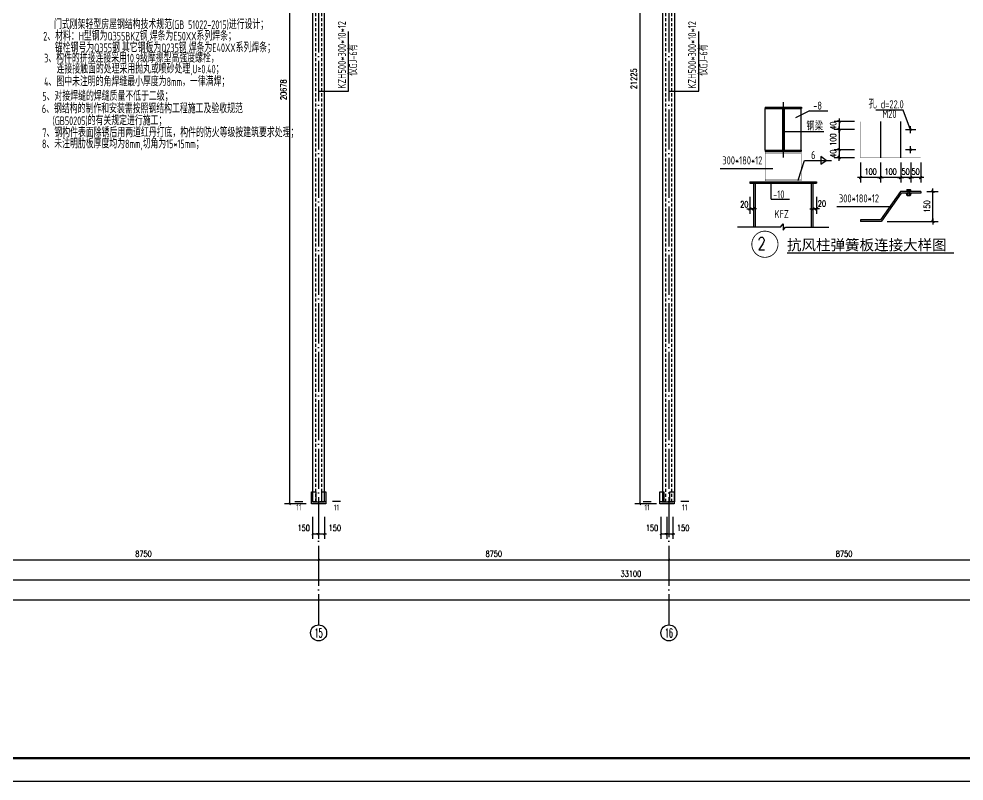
# Model space of a CAD drawing. Extents: x 69728788 to 150676229, y 15322671 to 43663798.
# Drawn here: x 75265483 to 75312705, y 19440011 to 19478064 of the extents above; entities that cross this region are included whole.
import ezdxf
from ezdxf.enums import TextEntityAlignment as Align

# ---------------------------------------------------------------- set-up
doc = ezdxf.new("R2010")
doc.units = 0
doc.header["$LTSCALE"] = 1000
doc.header["$MEASUREMENT"] = 0
for name, pattern in [('4', [5, 1.5, -1, 1.5, -1]), ('6', [8.75, 5, -1.25, 1.25, -1.25]), ('DOTE', [2.42, 2, -0.2, 0.02, -0.2])]:
    doc.linetypes.add(name, pattern=pattern)
doc.layers.get('0').update_dxf_attribs({"linetype": 'CONTINUOUS'})
doc.layers.get('DEFPOINTS').update_dxf_attribs({"linetype": 'CONTINUOUS'})
for name, color, linetype in [('10', 7, 'CONTINUOUS'), ('14', 2, 'CONTINUOUS'), ('AXIS', 3, 'CONTINUOUS'), ('AXIS_TEXT', 7, 'CONTINUOUS'), ('DIM_SYMB', 3, 'CONTINUOUS'), ('DOTE', 251, 'DOTE'), ('PUB_DIM', 3, 'CONTINUOUS'), ('PUB_TEXT', 7, 'CONTINUOUS'), ('PUB_TITLE', 4, 'CONTINUOUS'), ('S1', 2, 'CONTINUOUS'), ('柱子', 3, 'CONTINUOUS'), ('门窗', 3, '4')]:
    doc.layers.add(name, color=color, linetype=linetype)
doc.styles.add('-黑体', font='simhei.ttf')
doc.styles.add('_HZDX', font='atssdeng.shx', dxfattribs={"width": 0.8, "bigfont": 'atssdchn.shx'})
doc.styles.add('COMPLEX', font='COMPLEX')
doc.styles.add('DIM_FONT', font='SIMPLEX.shx', dxfattribs={"width": 0.8})
doc.styles.add('HZS', font='atssdeng.shx', dxfattribs={"width": 0.7, "bigfont": 'atssdchn.shx'})
doc.styles.add('PC_TEXTSTYLE', font='romans.shx', dxfattribs={"width": 0.8, "bigfont": 'hzfs.shx'})
doc.styles.add('PkpmHz', font='Pkpmeng', dxfattribs={"width": 0.7, "bigfont": 'hztxt'})
doc.styles.add('TSSD_Rein', font='atssdeng.shx', dxfattribs={"width": 0.7, "bigfont": 'atssdchn.shx'})
doc.dimstyles.new('AXIS$0', dxfattribs={"dimtxt": 300, "dimasz": 1, "dimexe": 250, "dimexo": 300, "dimgap": 150, "dimtad": 1, "dimdec": 0, "dimzin": 0, "dimdsep": 46, "dimtxsty": 'DIM_FONT', "dimblk": '_DIMX', "dimblk1": '_DIMX', "dimblk2": '_DIMX', "dimsah": 1, "dimcen": 0.09, "dimclrt": 7, "dimadec": 0, "dimazin": 0, "dimtfac": 1, "dimtdec": 0, "dimtix": 1, "dimtmove": 2, "dimatfit": 3, "dimldrblk": '_DIMX', "dimfxl": 1, "dimtolj": 1, "dimtzin": 0, "dimarcsym": 0})
doc.dimstyles.new('DIMN$0', dxfattribs={"dimtxt": 300, "dimasz": 1, "dimexe": 250, "dimexo": 300, "dimgap": 150, "dimtad": 1, "dimdec": 0, "dimdsep": 46, "dimtxsty": 'DIM_FONT', "dimblk": '_DIMX', "dimcen": 2.5, "dimclrt": 7, "dimadec": 0, "dimazin": 0, "dimtfac": 1, "dimtdec": 0, "dimtix": 1, "dimtmove": 2, "dimatfit": 3, "dimldrblk": '_DIMX', "dimfxl": 1, "dimtolj": 1, "dimtzin": 0, "dimarcsym": 0})

# ---------------------------------------------------------------- blocks, each defined once
blk = doc.blocks.new('_AXISO')
blk.add_circle((0, 0), 0.5)
at = {"layer": 'AXIS_TEXT', "style": 'COMPLEX', "width": 1.041667}
blk.add_attdef('A', text='', height=0.56, dxfattribs=at).set_placement((-0.25, -0.28), (0.25, -0.28), align=Align.FIT)
blk = doc.blocks.new('_ArchTick')
at = {"color": 0, "linetype": 'ByBlock', "const_width": 0.4}
blk.add_lwpolyline([(-0.5, -0.5), (0.5, 0.5)], dxfattribs=at)
blk = doc.blocks.new('*D239')
at = {"layer": 'DEFPOINTS', "color": 0}
for p in [(75280129, 19495204, -100), (75279001, 19453849), (75280129, 19453849, -401)]:
    blk.add_point(p, dxfattribs=at)
at = {"layer": 'PUB_DIM', "color": 0, "lineweight": -2}
for p, q in [((75279829, 19495204), (75278751, 19495204)), ((75279001, 19495204), (75279001, 19453849)), ((75279829, 19453849), (75278751, 19453849))]:
    blk.add_line(p, q, dxfattribs=at)
at = {"layer": 'PUB_DIM', "color": 0, "lineweight": -2, "xscale": 100, "yscale": 100, "zscale": 100}
for p, rotation in [((75279001, 19495204), 90), ((75279001, 19453849), 270)]:
    blk.add_blockref('_ArchTick', p, dxfattribs=dict(at, rotation=rotation))
at = {"layer": 'PUB_DIM', "color": 7, "insert": (75278701, 19474526), "char_height": 300, "attachment_point": 5, "rotation": 90, "style": 'DIM_FONT'}
blk.add_mtext('\\A1;20678', dxfattribs=at)
blk = doc.blocks.new('*D240')
at = {"layer": 'DEFPOINTS', "color": 0}
for p in [(75297629, 19496299, 100), (75296501, 19453849), (75297629, 19453849, -401)]:
    blk.add_point(p, dxfattribs=at)
at = {"layer": 'PUB_DIM', "color": 0, "lineweight": -2}
for p, q in [((75297329, 19496299), (75296251, 19496299)), ((75296501, 19496299), (75296501, 19453849)), ((75297329, 19453849), (75296251, 19453849))]:
    blk.add_line(p, q, dxfattribs=at)
at = {"layer": 'PUB_DIM', "color": 0, "lineweight": -2, "xscale": 100, "yscale": 100, "zscale": 100}
for p, rotation in [((75296501, 19496299), 90), ((75296501, 19453849), 270)]:
    blk.add_blockref('_ArchTick', p, dxfattribs=dict(at, rotation=rotation))
at = {"layer": 'PUB_DIM', "color": 7, "insert": (75296201, 19475074), "char_height": 300, "attachment_point": 5, "rotation": 90, "style": 'DIM_FONT'}
blk.add_mtext('\\A1;21225', dxfattribs=at)
blk = doc.blocks.new('*D242')
at = {"layer": 'DEFPOINTS', "color": 0}
for p in [(75262958, 19451510), (75280458, 19451509), (75280458, 19451059)]:
    blk.add_point(p, dxfattribs=at)
at = {"layer": 'PUB_DIM', "color": 0, "lineweight": -2}
for p, q in [((75262958, 19451210), (75262958, 19450810)), ((75262958, 19451060), (75280458, 19451059)), ((75280458, 19451209), (75280458, 19450809))]:
    blk.add_line(p, q, dxfattribs=at)
at = {"layer": 'PUB_DIM', "color": 0, "lineweight": -2, "xscale": 100, "yscale": 100, "zscale": 100}
for p, rotation in [((75262958, 19451060), 179.9995530633639), ((75280458, 19451059), 359.9995530633639)]:
    blk.add_blockref('_ArchTick', p, dxfattribs=dict(at, rotation=rotation))
at = {"layer": 'PUB_DIM', "color": 7, "insert": (75271708, 19451360), "char_height": 300, "attachment_point": 5, "rotation": 359.9996, "style": 'DIM_FONT'}
blk.add_mtext('\\A1;8750', dxfattribs=at)
blk = doc.blocks.new('*D243')
at = {"layer": 'DEFPOINTS', "color": 0}
for p in [(75280458, 19451510, -301), (75297958, 19451509), (75297958, 19451059)]:
    blk.add_point(p, dxfattribs=at)
at = {"layer": 'PUB_DIM', "color": 0, "lineweight": -2}
for p, q in [((75280458, 19451210), (75280458, 19450810)), ((75280458, 19451060), (75297958, 19451059)), ((75297958, 19451209), (75297958, 19450809))]:
    blk.add_line(p, q, dxfattribs=at)
at = {"layer": 'PUB_DIM', "color": 0, "lineweight": -2, "xscale": 100, "yscale": 100, "zscale": 100}
for p, rotation in [((75280458, 19451060), 179.99954313866), ((75297958, 19451059), 359.9995431386599)]:
    blk.add_blockref('_ArchTick', p, dxfattribs=dict(at, rotation=rotation))
at = {"layer": 'PUB_DIM', "color": 7, "insert": (75289208, 19451360), "char_height": 300, "attachment_point": 5, "rotation": 359.9995, "style": 'DIM_FONT'}
blk.add_mtext('\\A1;8750', dxfattribs=at)
blk = doc.blocks.new('*D244')
at = {"layer": 'DEFPOINTS', "color": 0}
for p in [(75297958, 19451509), (75315458, 19451509), (75315458, 19451059)]:
    blk.add_point(p, dxfattribs=at)
at = {"layer": 'PUB_DIM', "color": 0, "lineweight": -2}
for p, q in [((75297958, 19451209), (75297958, 19450809)), ((75297958, 19451059), (75315458, 19451059)), ((75315458, 19451209), (75315458, 19450809))]:
    blk.add_line(p, q, dxfattribs=at)
at = {"layer": 'PUB_DIM', "color": 0, "lineweight": -2, "xscale": 100, "yscale": 100, "zscale": 100, "rotation": 180}
blk.add_blockref('_ArchTick', (75297958, 19451059), dxfattribs=at)
at = {"layer": 'PUB_DIM', "color": 0, "lineweight": -2, "xscale": 100, "yscale": 100, "zscale": 100}
blk.add_blockref('_ArchTick', (75315458, 19451059), dxfattribs=at)
at = {"layer": 'PUB_DIM', "color": 7, "insert": (75306708, 19451359), "char_height": 300, "attachment_point": 5, "style": 'DIM_FONT'}
blk.add_mtext('\\A1;8750', dxfattribs=at)
blk = doc.blocks.new('*D246')
at = {"layer": 'DEFPOINTS', "color": 0}
for p in [(75297858, 19453503), (75298157, 19453503), (75298157, 19452348)]:
    blk.add_point(p, dxfattribs=at)
at = {"layer": 'PUB_DIM', "color": 0, "lineweight": -2}
for p, q in [((75297858, 19453203), (75297858, 19452098)), ((75298157, 19453203), (75298157, 19452098)), ((75297858, 19452348), (75297758, 19452348)), ((75297858, 19452348), (75298157, 19452348)), ((75298157, 19452348), (75298257, 19452348))]:
    blk.add_line(p, q, dxfattribs=at)
at = {"layer": 'PUB_DIM', "color": 0, "lineweight": -2, "xscale": 100, "yscale": 100, "zscale": 100}
blk.add_blockref('_ArchTick', (75297858, 19452348), dxfattribs=at)
at = {"layer": 'PUB_DIM', "color": 0, "lineweight": -2, "xscale": 100, "yscale": 100, "zscale": 100, "rotation": 180}
blk.add_blockref('_ArchTick', (75298157, 19452348), dxfattribs=at)
at = {"layer": 'PUB_DIM', "color": 7, "insert": (75298668, 19452648), "char_height": 300, "attachment_point": 5, "style": 'DIM_FONT'}
blk.add_mtext('\\A1;150', dxfattribs=at)
blk = doc.blocks.new('*D247')
at = {"layer": 'DEFPOINTS', "color": 0}
for p in [(75297557, 19453503), (75297858, 19453503), (75297858, 19452348)]:
    blk.add_point(p, dxfattribs=at)
at = {"layer": 'PUB_DIM', "color": 0, "lineweight": -2}
for p, q in [((75297557, 19453203), (75297557, 19452098)), ((75297858, 19453203), (75297858, 19452098)), ((75297557, 19452348), (75297858, 19452348))]:
    blk.add_line(p, q, dxfattribs=at)
at = {"layer": 'PUB_DIM', "color": 0, "lineweight": -2, "xscale": 100, "yscale": 100, "zscale": 100, "rotation": 180}
blk.add_blockref('_ArchTick', (75297557, 19452348), dxfattribs=at)
at = {"layer": 'PUB_DIM', "color": 0, "lineweight": -2, "xscale": 100, "yscale": 100, "zscale": 100}
blk.add_blockref('_ArchTick', (75297858, 19452348), dxfattribs=at)
at = {"layer": 'PUB_DIM', "color": 7, "insert": (75297112, 19452648), "char_height": 300, "attachment_point": 5, "style": 'DIM_FONT'}
blk.add_mtext('\\A1;150', dxfattribs=at)
blk = doc.blocks.new('*D250')
at = {"layer": 'DEFPOINTS', "color": 0}
for p in [(75280458, 19453503), (75280757, 19453503), (75280757, 19452348)]:
    blk.add_point(p, dxfattribs=at)
at = {"layer": 'PUB_DIM', "color": 0, "lineweight": -2}
for p, q in [((75280458, 19453203), (75280458, 19452098)), ((75280757, 19453203), (75280757, 19452098)), ((75280458, 19452348), (75280358, 19452348)), ((75280458, 19452348), (75280757, 19452348)), ((75280757, 19452348), (75280857, 19452348))]:
    blk.add_line(p, q, dxfattribs=at)
at = {"layer": 'PUB_DIM', "color": 0, "lineweight": -2, "xscale": 100, "yscale": 100, "zscale": 100}
blk.add_blockref('_ArchTick', (75280458, 19452348), dxfattribs=at)
at = {"layer": 'PUB_DIM', "color": 0, "lineweight": -2, "xscale": 100, "yscale": 100, "zscale": 100, "rotation": 180}
blk.add_blockref('_ArchTick', (75280757, 19452348), dxfattribs=at)
at = {"layer": 'PUB_DIM', "color": 7, "insert": (75281268, 19452648), "char_height": 300, "attachment_point": 5, "style": 'DIM_FONT'}
blk.add_mtext('\\A1;150', dxfattribs=at)
blk = doc.blocks.new('*D251')
at = {"layer": 'DEFPOINTS', "color": 0}
for p in [(75280157, 19453503), (75280458, 19453503), (75280458, 19452348)]:
    blk.add_point(p, dxfattribs=at)
at = {"layer": 'PUB_DIM', "color": 0, "lineweight": -2}
for p, q in [((75280157, 19453203), (75280157, 19452098)), ((75280458, 19453203), (75280458, 19452098)), ((75280157, 19452348), (75280458, 19452348))]:
    blk.add_line(p, q, dxfattribs=at)
at = {"layer": 'PUB_DIM', "color": 0, "lineweight": -2, "xscale": 100, "yscale": 100, "zscale": 100, "rotation": 180}
blk.add_blockref('_ArchTick', (75280157, 19452348), dxfattribs=at)
at = {"layer": 'PUB_DIM', "color": 0, "lineweight": -2, "xscale": 100, "yscale": 100, "zscale": 100}
blk.add_blockref('_ArchTick', (75280458, 19452348), dxfattribs=at)
at = {"layer": 'PUB_DIM', "color": 7, "insert": (75279712, 19452648), "char_height": 300, "attachment_point": 5, "style": 'DIM_FONT'}
blk.add_mtext('\\A1;150', dxfattribs=at)
blk = doc.blocks.new('_DIMX')
blk.add_line((-150, 0), (150, 0))
at = {"const_width": 50}
blk.add_lwpolyline([(-70, -70), (70, 70)], dxfattribs=at)
blk = doc.blocks.new('*D13')
at = {"layer": 'AXIS', "color": 3, "lineweight": -2}
for p, q in [((-298667, -105587), (-298667, -106437)), ((-298488, -105587), (-298488, -106437)), ((-298668, -106187), (-298669, -106187)), ((-298667, -106187), (-298488, -106187)), ((-298487, -106187), (-298486, -106187))]:
    blk.add_line(p, q, dxfattribs=at)
at = {"layer": 'DEFPOINTS', "color": 0}
for p in [(-298667, -105287), (-298488, -105287), (-298488, -106187)]:
    blk.add_point(p, dxfattribs=at)
at = {"layer": 'AXIS', "color": 3, "lineweight": -2}
blk.add_blockref('_DIMX', (-298667, -106187), dxfattribs=at)
at = {"layer": 'AXIS', "color": 3, "lineweight": -2, "rotation": 180}
blk.add_blockref('_DIMX', (-298488, -106187), dxfattribs=at)
at = {"layer": 'AXIS', "color": 7, "insert": (-298943, -105960), "char_height": 300, "attachment_point": 5, "style": 'DIM_FONT'}
blk.add_mtext('\\A1;20', dxfattribs=at)
blk = doc.blocks.new('*D14')
at = {"layer": 'AXIS', "color": 3, "lineweight": -2}
for p, q in [((-295518, -105587), (-295518, -106437)), ((-295340, -105587), (-295340, -106437)), ((-295519, -106187), (-295520, -106187)), ((-295340, -106187), (-295518, -106187)), ((-295339, -106187), (-295338, -106187))]:
    blk.add_line(p, q, dxfattribs=at)
at = {"layer": 'DEFPOINTS', "color": 0}
for p in [(-295518, -105287), (-295340, -105287), (-295518, -106187)]:
    blk.add_point(p, dxfattribs=at)
at = {"layer": 'AXIS', "color": 3, "lineweight": -2}
blk.add_blockref('_DIMX', (-295518, -106187), dxfattribs=at)
at = {"layer": 'AXIS', "color": 3, "lineweight": -2, "rotation": 180}
blk.add_blockref('_DIMX', (-295340, -106187), dxfattribs=at)
at = {"layer": 'AXIS', "color": 7, "insert": (-295071, -105925), "char_height": 300, "attachment_point": 5, "style": 'DIM_FONT'}
blk.add_mtext('\\A1;20', dxfattribs=at)
blk = doc.blocks.new('*D15')
at = {"layer": 'AXIS', "color": 3, "lineweight": -2}
for p, q in [((-293435, -103232), (-294461, -103232)), ((-294211, -103231), (-294211, -103230)), ((-294211, -103232), (-294211, -103632)), ((-293435, -103632), (-294461, -103632)), ((-294211, -103633), (-294211, -103634))]:
    blk.add_line(p, q, dxfattribs=at)
at = {"layer": 'DEFPOINTS', "color": 0}
for p in [(-293135, -103232), (-294211, -103632), (-293135, -103632)]:
    blk.add_point(p, dxfattribs=at)
at = {"layer": 'AXIS', "color": 3, "lineweight": -2}
for p, rotation in [((-294211, -103232), 270), ((-294211, -103632), 90)]:
    blk.add_blockref('_DIMX', p, dxfattribs=dict(at, rotation=rotation))
at = {"layer": 'AXIS', "color": 7, "insert": (-294511, -103432), "char_height": 300, "attachment_point": 5, "rotation": 90, "style": 'DIM_FONT'}
blk.add_mtext('\\A1;40', dxfattribs=at)
blk = doc.blocks.new('*D16')
at = {"layer": 'AXIS', "color": 3, "lineweight": -2}
for p, q in [((-293435, -102232), (-294461, -102232)), ((-294211, -102233), (-294211, -103231)), ((-293435, -103232), (-294461, -103232))]:
    blk.add_line(p, q, dxfattribs=at)
at = {"layer": 'DEFPOINTS', "color": 0}
for p in [(-293135, -102232), (-294211, -103232), (-293135, -103232)]:
    blk.add_point(p, dxfattribs=at)
at = {"layer": 'AXIS', "color": 3, "lineweight": -2}
for p, rotation in [((-294211, -102232), 90), ((-294211, -103232), 270)]:
    blk.add_blockref('_DIMX', p, dxfattribs=dict(at, rotation=rotation))
at = {"layer": 'AXIS', "color": 7, "insert": (-294511, -102732), "char_height": 300, "attachment_point": 5, "rotation": 90, "style": 'DIM_FONT'}
blk.add_mtext('\\A1;100', dxfattribs=at)
blk = doc.blocks.new('*D17')
at = {"layer": 'AXIS', "color": 3, "lineweight": -2}
for p, q in [((-293435, -101832), (-294461, -101832)), ((-294211, -101831), (-294211, -101830)), ((-294211, -101832), (-294211, -102232)), ((-293435, -102232), (-294461, -102232)), ((-294211, -102233), (-294211, -102234))]:
    blk.add_line(p, q, dxfattribs=at)
at = {"layer": 'DEFPOINTS', "color": 0}
for p in [(-293135, -101832), (-294211, -102232), (-293135, -102232)]:
    blk.add_point(p, dxfattribs=at)
at = {"layer": 'AXIS', "color": 3, "lineweight": -2}
for p, rotation in [((-294211, -101832), 270), ((-294211, -102232), 90)]:
    blk.add_blockref('_DIMX', p, dxfattribs=dict(at, rotation=rotation))
at = {"layer": 'AXIS', "color": 7, "insert": (-294511, -102032), "char_height": 300, "attachment_point": 5, "rotation": 90, "style": 'DIM_FONT'}
blk.add_mtext('\\A1;40', dxfattribs=at)
blk = doc.blocks.new('*D18')
at = {"layer": 'AXIS', "color": 3, "lineweight": -2}
for p, q in [((-290634, -103879), (-290634, -104877)), ((-290134, -103879), (-290134, -104877)), ((-290635, -104627), (-290636, -104627)), ((-290134, -104627), (-290634, -104627)), ((-290133, -104627), (-290132, -104627))]:
    blk.add_line(p, q, dxfattribs=at)
at = {"layer": 'DEFPOINTS', "color": 0}
for p in [(-290634, -103579), (-290134, -103579), (-290634, -104627)]:
    blk.add_point(p, dxfattribs=at)
at = {"layer": 'AXIS', "color": 3, "lineweight": -2}
blk.add_blockref('_DIMX', (-290634, -104627), dxfattribs=at)
at = {"layer": 'AXIS', "color": 3, "lineweight": -2, "rotation": 180}
blk.add_blockref('_DIMX', (-290134, -104627), dxfattribs=at)
at = {"layer": 'AXIS', "color": 7, "insert": (-290384, -104327), "char_height": 300, "attachment_point": 5, "style": 'DIM_FONT'}
blk.add_mtext('\\A1;50', dxfattribs=at)
blk = doc.blocks.new('*D19')
at = {"layer": 'AXIS', "color": 3, "lineweight": -2}
for p, q in [((-291134, -103879), (-291134, -104877)), ((-290634, -103879), (-290634, -104877)), ((-291135, -104627), (-291136, -104627)), ((-290634, -104627), (-291134, -104627)), ((-290633, -104627), (-290632, -104627))]:
    blk.add_line(p, q, dxfattribs=at)
at = {"layer": 'DEFPOINTS', "color": 0}
for p in [(-291134, -103579), (-290634, -103579), (-291134, -104627)]:
    blk.add_point(p, dxfattribs=at)
at = {"layer": 'AXIS', "color": 3, "lineweight": -2}
blk.add_blockref('_DIMX', (-291134, -104627), dxfattribs=at)
at = {"layer": 'AXIS', "color": 3, "lineweight": -2, "rotation": 180}
blk.add_blockref('_DIMX', (-290634, -104627), dxfattribs=at)
at = {"layer": 'AXIS', "color": 7, "insert": (-290884, -104327), "char_height": 300, "attachment_point": 5, "style": 'DIM_FONT'}
blk.add_mtext('\\A1;50', dxfattribs=at)
blk = doc.blocks.new('*D20')
at = {"layer": 'AXIS', "color": 3, "lineweight": -2}
for p, q in [((-292135, -103879), (-292135, -104877)), ((-291134, -103879), (-291134, -104877)), ((-291135, -104627), (-292134, -104627))]:
    blk.add_line(p, q, dxfattribs=at)
at = {"layer": 'DEFPOINTS', "color": 0}
for p in [(-292135, -103579), (-291134, -103579), (-292135, -104627)]:
    blk.add_point(p, dxfattribs=at)
at = {"layer": 'AXIS', "color": 3, "lineweight": -2, "rotation": 180}
blk.add_blockref('_DIMX', (-292135, -104627), dxfattribs=at)
at = {"layer": 'AXIS', "color": 3, "lineweight": -2}
blk.add_blockref('_DIMX', (-291134, -104627), dxfattribs=at)
at = {"layer": 'AXIS', "color": 7, "insert": (-291635, -104327), "char_height": 300, "attachment_point": 5, "style": 'DIM_FONT'}
blk.add_mtext('\\A1;100', dxfattribs=at)
blk = doc.blocks.new('*D21')
at = {"layer": 'AXIS', "color": 3, "lineweight": -2}
for p, q in [((-293135, -103879), (-293135, -104877)), ((-292135, -103879), (-292135, -104877)), ((-292136, -104627), (-293134, -104627))]:
    blk.add_line(p, q, dxfattribs=at)
at = {"layer": 'DEFPOINTS', "color": 0}
for p in [(-293135, -103579), (-292135, -103579), (-293135, -104627)]:
    blk.add_point(p, dxfattribs=at)
at = {"layer": 'AXIS', "color": 3, "lineweight": -2, "rotation": 180}
blk.add_blockref('_DIMX', (-293135, -104627), dxfattribs=at)
at = {"layer": 'AXIS', "color": 3, "lineweight": -2}
blk.add_blockref('_DIMX', (-292135, -104627), dxfattribs=at)
at = {"layer": 'AXIS', "color": 7, "insert": (-292635, -104327), "char_height": 300, "attachment_point": 5, "style": 'DIM_FONT'}
blk.add_mtext('\\A1;100', dxfattribs=at)
blk = doc.blocks.new('*D2019')
at = {"layer": 'DEFPOINTS', "color": 0}
for p in [(75116958, 19451831), (75329158, 19451831), (75329158, 19449059)]:
    blk.add_point(p, dxfattribs=at)
at = {"layer": 'PUB_DIM', "color": 0, "lineweight": -2}
for p, q in [((75116958, 19451531), (75116958, 19448809)), ((75329158, 19451531), (75329158, 19448809)), ((75116958, 19449059), (75329158, 19449059))]:
    blk.add_line(p, q, dxfattribs=at)
at = {"layer": 'PUB_DIM', "color": 0, "lineweight": -2, "xscale": 100, "yscale": 100, "zscale": 100, "rotation": 180}
blk.add_blockref('_ArchTick', (75116958, 19449059), dxfattribs=at)
at = {"layer": 'PUB_DIM', "color": 0, "lineweight": -2, "xscale": 100, "yscale": 100, "zscale": 100}
blk.add_blockref('_ArchTick', (75329158, 19449059), dxfattribs=at)
at = {"layer": 'PUB_DIM', "color": 7, "insert": (75223058, 19449359), "char_height": 300, "attachment_point": 5, "style": 'DIM_FONT'}
blk.add_mtext('\\A1;106100', dxfattribs=at)
blk = doc.blocks.new('*D2022')
at = {"layer": 'DEFPOINTS', "color": 0}
for p in [(75262958, 19452486), (75329158, 19452486), (75329158, 19450060)]:
    blk.add_point(p, dxfattribs=at)
at = {"layer": 'PUB_DIM', "color": 0, "lineweight": -2}
for p, q in [((75262958, 19452186), (75262958, 19449810)), ((75329158, 19452186), (75329158, 19449810)), ((75262958, 19450060), (75329158, 19450060))]:
    blk.add_line(p, q, dxfattribs=at)
at = {"layer": 'PUB_DIM', "color": 0, "lineweight": -2, "xscale": 100, "yscale": 100, "zscale": 100, "rotation": 180}
blk.add_blockref('_ArchTick', (75262958, 19450060), dxfattribs=at)
at = {"layer": 'PUB_DIM', "color": 0, "lineweight": -2, "xscale": 100, "yscale": 100, "zscale": 100}
blk.add_blockref('_ArchTick', (75329158, 19450060), dxfattribs=at)
at = {"layer": 'PUB_DIM', "color": 7, "insert": (75296058, 19450360), "char_height": 300, "attachment_point": 5, "style": 'DIM_FONT'}
blk.add_mtext('\\A1;33100', dxfattribs=at)
blk = doc.blocks.new('aweaer')
at = {"color": 1, "linetype": '6'}
blk.add_line((-297000.8, -100864.5, 364), (-297000.8, -103615.9, 364), dxfattribs=at)
at = {"color": 2}
for p, q in [((-297900.8, -101101.1, 364), (-296081.4, -101101.1, 364)), ((-297900.8, -101101.1, 364), (-297900.8, -101176.7, 364)), ((-297900.8, -101176.7, 364), (-296081.4, -101176.7, 364)), ((-297044.4, -101176.7, 364), (-297044.4, -103253, 364)), ((-296957.3, -101176.7, 364), (-296957.3, -103253, 364)), ((-296081.4, -101101.1, 364), (-296081.4, -101176.7, 364)), ((-297900.8, -103253, 364), (-296100.8, -103253, 364)), ((-297900.8, -103253, 364), (-297900.8, -103328.6, 364)), ((-297900.8, -103328.6, 364), (-296100.8, -103328.6, 364)), ((-296100.8, -103253, 364), (-296100.8, -103328.6, 364)), ((-298488.3, -104910.6, 364), (-298488.3, -107086.6, 364)), ((-298488.3, -104910.6, 364), (-298488.3, -107004.6, 364)), ((-298402.2, -104910.6, 364), (-298402.2, -107086.6, 364)), ((-298402.2, -104910.6, 364), (-298402.2, -107004.6, 364)), ((-297604.1, -105705.5, 364), (-297604.1, -104876, 364)), ((-295604, -104910.6, 364), (-295604, -107004.6, 364)), ((-295604, -104910.6, 364), (-295604, -107086.6, 364)), ((-295517.9, -104910.6, 364), (-295517.9, -107004.6, 364)), ((-297604.1, -105705.5, 364), (-296686.6, -105705.5, 364)), ((-297132, -107098.8, 364), (-299294, -107098.8, 364)), ((-297132.5, -107098.8, 364), (-297008.2, -106937.3, 364)), ((-297008.2, -106937.3, 364), (-297008.2, -107254, 364)), ((-297006.3, -107257.2, 364), (-296884.5, -107098.8, 364)), ((-296884.5, -107098.8, 364), (-294727.1, -107098.8, 364))]:
    blk.add_line(p, q, dxfattribs=at)
at = {"color": 3}
for p, q in [((-297900.8, -103253, 364), (-297900.8, -101176.7, 364)), ((-296100.8, -103253, 364), (-296100.8, -101176.7, 364))]:
    blk.add_line(p, q, dxfattribs=at)
at = {"color": 4}
for p, q in [((-292134.9, -101832.4, 564), (-292134.9, -103632.4, 564)), ((-291134.5, -101832.4, 564), (-291134.5, -103632.4, 564)), ((-291134.5, -105315, 564), (-292134.9, -106729, 564)), ((-291102.3, -105409.1, 564), (-292088.6, -106806.9, 564)), ((-290134.5, -105315, 564), (-291134.5, -105315, 564)), ((-290134.5, -105401, 564), (-291084.5, -105401, 564)), ((-290134.5, -105315, 564), (-290134.5, -105401, 564)), ((-292134.9, -106729, 564), (-293134.9, -106729, 564)), ((-293134.9, -106729, 564), (-293134.9, -106815, 564)), ((-292106.4, -106815, 564), (-293134.9, -106815, 564)), ((-292106.4, -106815, 564), (-292088.6, -106806.9, 564))]:
    blk.add_line(p, q, dxfattribs=at)
for p, q in [((-296249.9, -104750.6, 364), (-295934.1, -103763.5, 364)), ((-295934.1, -103763.5, 364), (-294592.8, -103763.5, 364)), ((-295127.6, -103565.7, 364), (-295127.6, -103960.7, 364)), ((-294851.7, -103764, 364), (-295127.6, -103565.7, 364)), ((-295127.6, -103960.7, 364), (-294851.7, -103764, 364)), ((-297528.4, -104185, 364), (-300156.4, -104185, 364)), ((-298666.7, -104828.6, 364), (-295339.6, -104828.6, 364)), ((-298666.7, -104828.6, 364), (-298666.7, -104910.6, 364)), ((-295339.6, -104828.6, 364), (-295339.6, -104910.6, 364)), ((-298666.7, -104910.6, 364), (-295339.6, -104910.6, 364)), ((-291102.3, -105409.1, 564), (-291084.5, -105401, 564)), ((-291575.7, -106083.9, 564), (-294323.8, -106083.9, 564))]:
    blk.add_line(p, q)
at = {"color": 1}
for p, q in [((-290829.6, -105228.5, 564), (-290813.6, -105212.5, 564)), ((-290829.6, -105228.5, 564), (-290829.6, -105292.5, 564)), ((-290813.6, -105212.5, 564), (-290653.6, -105212.5, 564)), ((-290781.6, -105292.5, 564), (-290781.3, -105528.2, 564)), ((-290685.6, -105292.5, 564), (-290685.3, -105528.2, 564)), ((-290637.6, -105228.5, 564), (-290653.6, -105212.5, 564)), ((-290637.6, -105228.5, 564), (-290637.6, -105292.5, 564)), ((-290829.6, -105448.1, 564), (-290815, -105433.6, 564)), ((-290829.6, -105448.1, 564), (-290829.6, -105500.1, 564)), ((-290829.6, -105500.1, 564), (-290829.6, -105448.1, 564)), ((-290829.6, -105500.1, 564), (-290813.6, -105516.1, 564)), ((-290813.6, -105516.1, 564), (-290781.6, -105516.1, 564)), ((-290685.3, -105528.2, 564), (-290781.3, -105528.2, 564)), ((-290685.6, -105516.1, 564), (-290653.6, -105516.1, 564)), ((-290637.6, -105500.1, 564), (-290653.6, -105516.1, 564)), ((-290637.6, -105448.1, 564), (-290652.1, -105433.6, 564)), ((-290637.6, -105448.1, 564), (-290637.6, -105500.1, 564)), ((-290637.6, -105500.1, 564), (-290637.6, -105448.1, 564))]:
    blk.add_line(p, q, dxfattribs=at)
at = {"color": 4, "const_width": 14, "elevation": 564}
blk.add_lwpolyline([(-290134.5, -101832.4), (-293134.9, -101832.4), (-293134.9, -103632.4), (-290134.5, -103632.4)], close=True, dxfattribs=at)
at = {"color": 4, "const_width": 14, "elevation": 364}
for points in [[(-297900.8, -103355.7), (-296100.8, -103355.7)], [(-297900.8, -103355.7), (-297900.8, -104791.6)], [(-297900.8, -103408.1), (-296100.8, -103408.1)], [(-296100.8, -103355.7), (-296100.8, -104791.6)], [(-297900.8, -104739.2), (-296100.8, -104739.2)], [(-297900.8, -104791.6), (-296100.8, -104791.6)]]:
    blk.add_lwpolyline(points, dxfattribs=at)
at = {"color": 1, "elevation": 564}
for points in [[(-290781.6, -105307.1), (-290844.7, -105307.1), (-290844.7, -105292.5), (-290621.4, -105292.5), (-290621.4, -105307.1), (-290685.6, -105307.1)], [(-290781.6, -105433.6), (-290844.6, -105433.6), (-290844.6, -105419.1), (-290781.6, -105419.1)], [(-290685.6, -105419.1), (-290621.3, -105419.1), (-290621.3, -105433.6), (-290685.6, -105433.6)]]:
    blk.add_lwpolyline(points, dxfattribs=at)
at = {"layer": '10', "color": 253}
for p, q in [((-290376.4, -102232.4, 564), (-290892.5, -102232.4, 564)), ((-290634.5, -102404.4, 564), (-290634.5, -102060.4, 564)), ((-290376.4, -103232.4, 564), (-290892.5, -103232.4, 564)), ((-290634.5, -103404.4, 564), (-290634.5, -103060.4, 564))]:
    blk.add_line(p, q, dxfattribs=at)
at = {"layer": '10', "const_width": 42, "elevation": 728}
blk.add_lwpolyline([(-297263.1, -107952.6, 1), (-298569.8, -107952.6, 1), (-297263.1, -107952.6, 1)], format="xyb", close=True, dxfattribs=at)
at = {"layer": '10'}
for points in [[(-290522.7, -102232.4, 564), (-290634.5, -102146.4, 564), (-290634.5, -102318.4, 564), (-290746.3, -102232.4, 564)], [(-290522.7, -103232.4, 564), (-290634.5, -103146.4, 564), (-290634.5, -103318.4, 564), (-290746.3, -103232.4, 564)]]:
    blk.add_solid(points, dxfattribs=at)
at = {"layer": 'AXIS', "linetype": 'ByBlock'}
for p, q in [((-295688.1, -101292, 364), (-296385.3, -101633, 364)), ((-295688.1, -101292, 364), (-294770.5, -101292, 364)), ((-291002.1, -101256.3, 564), (-292379, -101256.3, 564)), ((-290634.5, -102232.4, 564), (-291002.1, -101256.3, 564)), ((-297037.6, -102326.7, 364), (-294968.7, -102326.7, 364))]:
    blk.add_line(p, q, dxfattribs=at)
at = {"layer": 'AXIS'}
blk.add_line((-295517.9, -104910.6, 364), (-295517.9, -107086.6, 364), dxfattribs=at)
at = {"layer": 'DIM_SYMB', "const_width": 70, "elevation": -800}
blk.add_lwpolyline([(-296813.6, -108391.8), (-288465.6, -108391.8)], dxfattribs=at)
at = {"layer": '10', "style": 'PC_TEXTSTYLE', "width": 0.79899}
blk.add_text('2', height=622.2, dxfattribs=at).set_placement((-298281.4, -108228, 728), (-297878.9, -108228, 728), align=Align.FIT)
at = {"layer": 'AXIS', "linetype": 'ByBlock', "style": 'TSSD_Rein', "width": 0.8}
for s, p in [('-8', (-295503.8, -101232, 666)), ('孔 d=22.0', (-292740.6, -101165.7, 866)), ('M20', (-292053.9, -101652.4, 866)), ('钢梁', (-295843.7, -102266.5, 666)), ('6', (-295608.6, -103698.8, 364)), ('300*180*12', (-300043.4, -103965.1, 364)), ('-10', (-297506.3, -105664.9, 666)), ('300*180*12', (-294218.1, -105864, 564)), ('KFZ', (-297436.8, -106646.5, 666))]:
    blk.add_text(s, height=400, dxfattribs=at).set_placement(p)
at = {"layer": 'PUB_TEXT', "style": '-黑体'}
blk.add_text('抗风柱弹簧板连接大样图', height=531.646, dxfattribs=at).set_placement((-296813.6, -108251.8, -36))
at = {"color": 4}
blk.add_linear_dim(base=(-289518.8, -105315, 564), p1=(-292106.4, -106815, 564), p2=(-290134.5, -105315, 564), angle=90, text='150', dimstyle='DIMN$0', override={"dimzin": 0, "dimblk1": '_DIMX', "dimblk2": '_DIMX', "dimsah": 1, "dimcen": 0.09, "dimclrd": 3, "dimclre": 3}, dxfattribs=at).render()
at = {"layer": 'AXIS'}
for base, p1, p2, angle, text, picture, middle in [((-294210.8, -102232.4, 564), (-293134.9, -101832.4, 564), (-293134.9, -102232.4, 564), 90, '40', '*D17', (-294510.8, -102032.4, 564)), ((-294210.8, -103232.4, 564), (-293134.9, -102232.4, 564), (-293134.9, -103232.4, 564), 90, '100', '*D16', (-294510.8, -102732.4, 564)), ((-294210.8, -103632.4, 564), (-293134.9, -103232.4, 564), (-293134.9, -103632.4, 564), 90, '40', '*D15', (-294510.8, -103432.4, 564)), ((-293134.9, -104627.1, 564), (-292134.9, -103578.9, 564), (-293134.9, -103578.9, 564), 180, '100', '*D21', (-292634.9, -104327.1, 564)), ((-292134.9, -104627.1, 564), (-291134.5, -103578.9, 564), (-292134.9, -103578.9, 564), 180, '100', '*D20', (-291634.7, -104327.1, 564)), ((-291134.5, -104627.1, 564), (-290634.5, -103578.9, 564), (-291134.5, -103578.9, 564), 180, '50', '*D19', (-290884.5, -104327.1, 564)), ((-290634.5, -104627.1, 564), (-290134.5, -103578.9, 564), (-290634.5, -103578.9, 564), 180, '50', '*D18', (-290384.5, -104327.1, 564))]:
    dim = blk.add_linear_dim(base=base, p1=p1, p2=p2, angle=angle, text=text, dimstyle='DIMN$0', override={"dimzin": 0, "dimblk1": '_DIMX', "dimblk2": '_DIMX', "dimsah": 1, "dimcen": 0.09, "dimclrd": 3, "dimclre": 3}, dxfattribs=at)
    dim.commit()
    dim.dimension.update_dxf_attribs({"geometry": picture, "text_midpoint": middle})
dim = blk.add_linear_dim(base=(-298488.3, -106187.3, 364), p1=(-298666.7, -105287, 364), p2=(-298488.3, -105287, 364), text='20', dimstyle='DIMN$0', override={"dimzin": 0, "dimblk1": '_DIMX', "dimblk2": '_DIMX', "dimsah": 1, "dimcen": 0.09, "dimclrd": 3, "dimclre": 3}, dxfattribs=at)
dim.commit()
dim.dimension.update_dxf_attribs({"geometry": '*D13', "text_midpoint": (-298942.5, -105959.7, 364), "dimtype": 160})
dim = blk.add_linear_dim(base=(-295517.9, -106187.3, 364), p1=(-295339.6, -105287, 364), p2=(-295517.9, -105287, 364), angle=180, text='20', dimstyle='DIMN$0', override={"dimzin": 0, "dimblk1": '_DIMX', "dimblk2": '_DIMX', "dimsah": 1, "dimcen": 0.09, "dimclrd": 3, "dimclre": 3}, dxfattribs=at)
dim.commit()
dim.dimension.update_dxf_attribs({"geometry": '*D14', "text_midpoint": (-295071.3, -105925.2, 364), "dimtype": 160})

msp = doc.modelspace()

# ---------------------------------------------------------------- linework, layer by layer
at = {"layer": '10', "ltscale": 100}
for p, q in [((75279269.4, 19453972.2, -300.8), (75279669.4, 19453972.2, -300.8)), ((75281545.6, 19453972.2, -300.8), (75281145.6, 19453972.2, -300.8)), ((75296669.4, 19453972.2, -300.8), (75297069.4, 19453972.2, -300.8)), ((75298945.6, 19453972.2, -300.8), (75298545.6, 19453972.2, -300.8))]:
    msp.add_line(p, q, dxfattribs=at)
at = {"layer": '14'}
for p, q in [((75280099.4, 19453948.6, -300.8), (75280099.4, 19454448.6, -300.8)), ((75280099.4, 19454448.6, -300.8), (75280309.4, 19454448.6, -300.8)), ((75280309.4, 19454448.6, -300.8), (75280309.4, 19453948.6, -300.8)), ((75280609.4, 19453948.6, -300.8), (75280609.4, 19454448.6, -300.8)), ((75280609.4, 19454448.6, -300.8), (75280815.4, 19454448.6, -300.8)), ((75280815.4, 19454448.6, -300.8), (75280815.4, 19453948.6, -300.8)), ((75297499.4, 19453948.6, -300.8), (75297499.4, 19454448.6, -300.8)), ((75297499.4, 19454448.6, -300.8), (75297709.4, 19454448.6, -300.8)), ((75297709.4, 19454448.6, -300.8), (75297709.4, 19453948.6, -300.8)), ((75298009.4, 19453948.6, -300.8), (75298009.4, 19454448.6, -300.8)), ((75298009.4, 19454448.6, -300.8), (75298215.4, 19454448.6, -300.8)), ((75298215.4, 19454448.6, -300.8), (75298215.4, 19453948.6, -300.8)), ((75280099.4, 19453848.6, -300.8), (75280099.4, 19453948.6, -300.8)), ((75280359.4, 19453948.6, -300.8), (75280099.4, 19453948.6, -300.8)), ((75280815.4, 19453848.6, -300.8), (75280099.4, 19453848.6, -300.8)), ((75280159.4, 19453948.6, -300.8), (75280755.6, 19453948.6, -300.8)), ((75280815.4, 19453948.6, -300.8), (75280509.4, 19453948.6, -300.8)), ((75280815.4, 19453948.6, -300.8), (75280815.4, 19453848.6, -300.8)), ((75297499.4, 19453848.6, -300.8), (75297499.4, 19453948.6, -300.8)), ((75297759.4, 19453948.6, -300.8), (75297499.4, 19453948.6, -300.8)), ((75298215.4, 19453848.6, -300.8), (75297499.4, 19453848.6, -300.8)), ((75297599.4, 19453948.6, -300.8), (75298155.6, 19453948.6, -300.8)), ((75298215.4, 19453948.6, -300.8), (75297909.4, 19453948.6, -300.8)), ((75298215.4, 19453948.6, -300.8), (75298215.4, 19453848.6, -300.8))]:
    msp.add_line(p, q, dxfattribs=at)
at = {"layer": 'AXIS', "linetype": 'ByBlock'}
for p, q in [((75281955.5, 19474458.4, -246.9), (75281955.5, 19477437.4, -246.9)), ((75299455.5, 19474458.4, -246.9), (75299455.5, 19477437.4, -246.9)), ((75280508.4, 19474458.4, -246.9), (75281955.5, 19474458.4, -246.9)), ((75298008.4, 19474458.4, -246.9), (75299455.5, 19474458.4, -246.9))]:
    msp.add_line(p, q, dxfattribs=at)
at = {"layer": 'DOTE'}
for p, q in [((75280457.5, 19502584.6), (75280457.5, 19447809.2)), ((75297957.5, 19502584.6), (75297957.5, 19447809.2))]:
    msp.add_line(p, q, dxfattribs=at)
at = {"layer": 'PUB_TITLE'}
msp.add_lwpolyline([(75107584.3, 19440010.9), (75349314.3, 19440010.9), (75349314.3, 19508320.9), (75107584.3, 19508320.9)], close=True, dxfattribs=at)
at = {"layer": 'PUB_TITLE', "const_width": 115}
msp.add_lwpolyline([(75110459.3, 19441160.9), (75348164.3, 19441160.9), (75348164.3, 19507170.9), (75110459.3, 19507170.9)], close=True, dxfattribs=at)
at = {"layer": '柱子'}
for p, q in [((75297659.4, 19453948.6, -300.8), (75297659.4, 19496299.3)), ((75298255.6, 19453948.6, -100.3), (75298255.6, 19496299.3, 200.5)), ((75280159.4, 19453948.6, -300.8), (75280159.4, 19495204.3, -200.5)), ((75280755.6, 19453948.6, -100.3), (75280755.6, 19495204.3))]:
    msp.add_line(p, q, dxfattribs=at)
at = {"layer": '门窗', "ltscale": 0.1}
for p, q in [((75297809.4, 19453948.6, -300.8), (75297809.4, 19496299.3)), ((75298109.4, 19453948.6, -300.8), (75298109.4, 19496299.3)), ((75280309.4, 19453948.6, -300.8), (75280309.4, 19495204.3, -200.5)), ((75280609.4, 19453948.6, -300.8), (75280609.4, 19495204.3, -200.5))]:
    msp.add_line(p, q, dxfattribs=at)

# ---------------------------------------------------------------- block references
at = {"layer": 'AXIS', "ltscale": 1000}
ref = msp.add_blockref('_AXISO', (75280457.5, 19447409.2), dxfattribs=dict(at, xscale=800, yscale=800, zscale=800))
ref.add_attrib('A', '15', dxfattribs={"layer": 'AXIS_TEXT', "height": 448, "style": 'COMPLEX', "width": 0.646552}).set_placement((75280257.5, 19447185.2), (75280657.5, 19447185.2), align=Align.FIT)
ref = msp.add_blockref('_AXISO', (75297957.5, 19447409.2), dxfattribs=dict(at, xscale=800, yscale=800, zscale=800))
ref.add_attrib('A', '16', dxfattribs={"layer": 'AXIS_TEXT', "height": 448, "style": 'COMPLEX', "width": 0.646552}).set_placement((75297757.5, 19447185.2), (75298157.5, 19447185.2), align=Align.FIT)
at = {"layer": 'PUB_TEXT'}
msp.add_blockref('aweaer', (75600669.6, 19574766.5, -364), dxfattribs=at)

# ---------------------------------------------------------------- texts
at = {"layer": '10', "style": 'PkpmHz', "width": 0.77}
for p in [(75279469.4, 19453672.2, -300.8), (75281345.6, 19453672.2, -300.8), (75296869.4, 19453672.2, -300.8), (75298745.6, 19453672.2, -300.8)]:
    msp.add_text('11', height=300, dxfattribs=at).set_placement(p, align=Align.MIDDLE_CENTER)
at = {"layer": 'AXIS', "linetype": 'ByBlock', "style": 'TSSD_Rein', "width": 0.8}
for p in [(75281818.5, 19474579.9, 55.1), (75299318.5, 19474579.9, 55.1)]:
    msp.add_text('KZH500*300*10*12', height=400, rotation=90, dxfattribs=at).set_placement(p)
at = {"layer": 'PUB_TEXT', "style": '_HZDX', "width": 0.7}
for p in [(75282382.4, 19475231.2, 121.1), (75299882.4, 19475231.2, 121.1)]:
    msp.add_text('仅GJ-6有', height=400, rotation=90, dxfattribs=at).set_placement(p)
at = {"layer": 'S1', "style": 'HZS', "width": 0.7}
for s, p in [('门式刚架轻型房屋钢结构技术规范(GB 51022-2015)进行设计；', (75267237.6, 19477560)), ('2、材料：H型钢为Q355BKZ钢,焊条为E50XX系列焊条；', (75266700.4, 19476986.3)), ('锚栓钢号为Q355钢,其它钢板为Q235钢,焊条为E40XX系列焊条；', (75267278.4, 19476407)), ('3、构件的拼接连接采用10.9级摩擦型高强度螺栓，', (75266743.8, 19475891.2)), ('  连接接触面的处理采用抛丸或喷砂处理,U≥0.40；', (75266989.8, 19475342.2)), ('4、图中未注明的角焊缝最小厚度为8mm，一律满焊；', (75266741.7, 19474709.8)), ('5、对接焊缝的焊缝质量不低于二级；', (75266655.3, 19473982.7)), ('6、钢结构的制作和安装需按照钢结构工程施工及验收规范', (75266630.9, 19473359.8)), ('  (GB50205)的有关规定进行施工；', (75266794.3, 19472761.3)), ('7、钢构件表面除锈后用两道红丹打底，构件的防火等级按建筑要求处理；', (75266655.8, 19472164.6)), ('8、未注明肋板厚度均为8mm,切角为15*15mm；', (75266634.1, 19471609.1))]:
    msp.add_text(s, height=432, dxfattribs=at).set_placement(p)

# ---------------------------------------------------------------- dimensions: what is measured, and where the dimension line sits
at = {"layer": 'PUB_DIM'}
for base, p1, p2, picture, middle in [((75296500.8, 19453848.6, 100.3), (75297629.4, 19496299.3, 200.5), (75297629.4, 19453848.6, -300.8), '*D240', (75296200.8, 19475074, 100.3)), ((75279000.8, 19453848.6, 100.3), (75280129.4, 19495204.3), (75280129.4, 19453848.6, -300.8), '*D239', (75278700.8, 19474526.5, 100.3))]:
    dim = msp.add_linear_dim(base=base, p1=p1, p2=p2, angle=90, dimstyle='AXIS$0', override={"dimasz": 100, "dimlfac": 0.5, "dimblk1": 'ArchTick', "dimblk2": 'ArchTick', "dimcen": 0, "dimtfac": 1.5}, dxfattribs=at)
    dim.commit()
    dim.dimension.update_dxf_attribs({"geometry": picture, "text_midpoint": middle})
for base, p1, p2, picture, middle in [((75280457.5, 19452348.5, -200.5), (75280157.3, 19453503.3, -200.5), (75280457.5, 19453503.3, -200.5), '*D251', (75279712.1, 19452648.5, -200.5)), ((75280757.3, 19452348.5, -200.5), (75280457.5, 19453503.3, -200.5), (75280757.3, 19453503.4, -200.5), '*D250', (75281267.8, 19452648.5, -200.5)), ((75297857.5, 19452348.5, -200.5), (75297557.3, 19453503.3, -200.5), (75297857.5, 19453503.3, -200.5), '*D247', (75297112.1, 19452648.5, -200.5)), ((75298157.3, 19452348.5, -200.5), (75297857.5, 19453503.3, -200.5), (75298157.3, 19453503.4, -200.5), '*D246', (75298667.8, 19452648.5, -200.5))]:
    dim = msp.add_linear_dim(base=base, p1=p1, p2=p2, dimstyle='AXIS$0', override={"dimasz": 100, "dimlfac": 0.5, "dimblk1": 'ArchTick', "dimblk2": 'ArchTick', "dimcen": 0, "dimtfac": 1.5}, dxfattribs=at)
    dim.commit()
    dim.dimension.update_dxf_attribs({"geometry": picture, "text_midpoint": middle, "dimtype": 160})
for p1, p2, distance, picture, middle in [((75262957.5, 19452486), (75329157.5, 19452486), -2426.3, '*D2022', (75296057.5, 19450359.7)), ((75116957.5, 19451831), (75329157.5, 19451831), -2771.8, '*D2019', (75223057.5, 19449359.2)), ((75262957.5, 19451509.6), (75280457.5, 19451509.4), -450, '*D242', (75271707.5, 19451359.5)), ((75280457.5, 19451509.6, -300.8), (75297957.5, 19451509.4), -450, '*D243', (75289207.5, 19451359.5)), ((75297957.5, 19451509.4), (75315457.5, 19451509.4), -450, '*D244', (75306707.5, 19451359.4))]:
    dim = msp.add_aligned_dim(p1=p1, p2=p2, distance=distance, dimstyle='AXIS$0', override={"dimasz": 100, "dimlfac": 0.5, "dimblk1": 'ArchTick', "dimblk2": 'ArchTick', "dimcen": 0, "dimtfac": 1.5}, dxfattribs=at)
    dim.commit()
    dim.dimension.update_dxf_attribs({"geometry": picture, "text_midpoint": middle})

doc.saveas('drawing.dxf')
